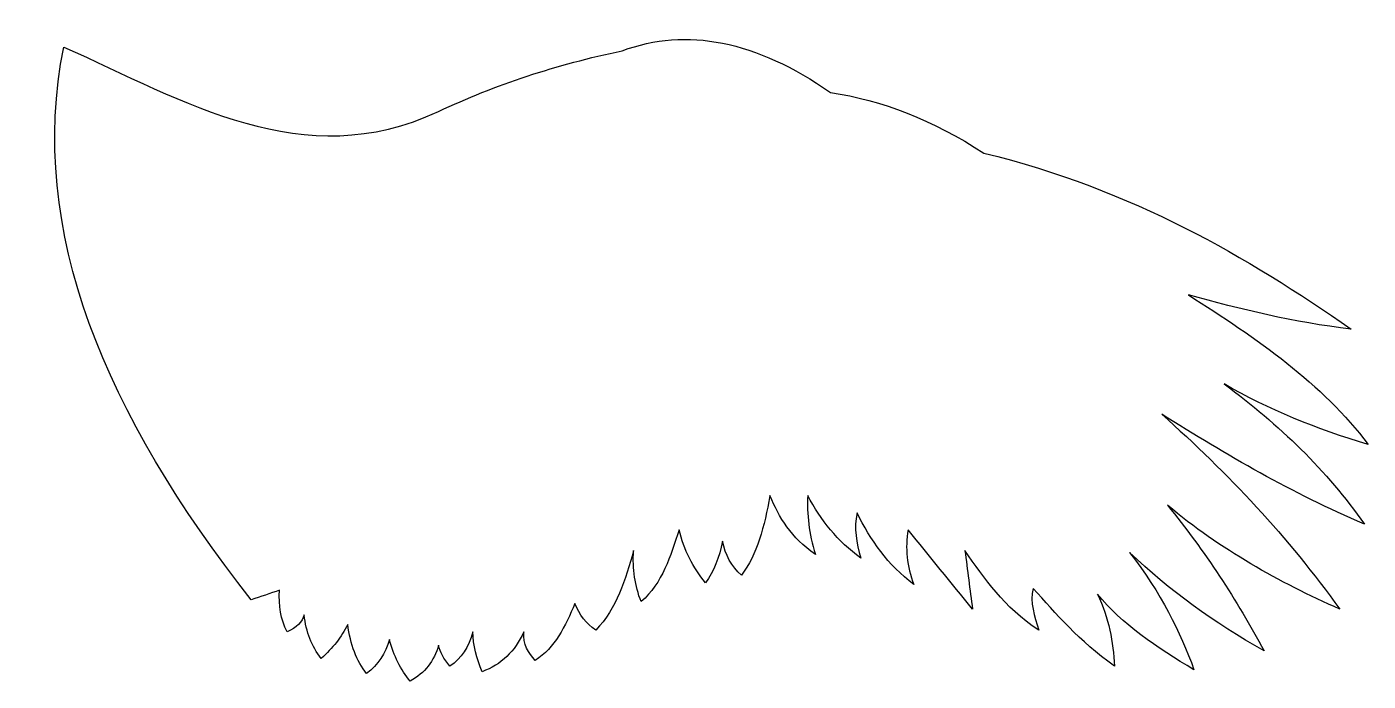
# Model space of a CAD drawing. Header units: centimetres. Extents: x -11.4 to 11, y -5.4 to 5.6.
import ezdxf

# ---------------------------------------------------------------- set-up
doc = ezdxf.new("R2010")
doc.units = ezdxf.units.CM
doc.header["$MEASUREMENT"] = 0
doc.layers.add('Camada 1', color=7, linetype='Continuous')

msp = doc.modelspace()

# ---------------------------------------------------------------- linework, layer by layer
at = {"layer": 'Camada 1'}
msp.add_open_spline([(-10.82027, 5.23417), (-11.43736, 2.15572), (-10.10883, -0.92255), (-7.68946, -4.00114), (-7.68946, -4.00114), (-7.53076, -3.94846), (-7.37315, -3.89544), (-7.21506, -3.84292), (-7.21506, -3.84292), (-7.23604, -4.09584), (-7.19392, -4.32772), (-7.08838, -4.53867), (-7.08838, -4.53867), (-6.93013, -4.46498), (-6.83533, -4.37018), (-6.80377, -4.25422), (-6.80377, -4.25422), (-6.77221, -4.53867), (-6.67693, -4.78098), (-6.51884, -4.98135), (-6.51884, -4.98135), (-6.32921, -4.81286), (-6.18152, -4.62321), (-6.07617, -4.41213), (-6.07617, -4.41213), (-6.03421, -4.74942), (-5.92911, -5.02361), (-5.76031, -5.2344), (-5.76031, -5.2344), (-5.57021, -5.08674), (-5.44368, -4.89692), (-5.38042, -4.66502), (-5.38042, -4.66502), (-5.30657, -4.93937), (-5.19063, -5.17127), (-5.03257, -5.36122), (-5.03257, -5.36122), (-4.79024, -5.22395), (-4.63183, -5.02361), (-4.55817, -4.75998), (-4.55817, -4.75998), (-4.53719, -4.87595), (-4.47377, -4.99191), (-4.36854, -5.10801), (-4.36854, -5.10801), (-4.1786, -4.98133), (-4.05207, -4.7917), (-3.98929, -4.53863), (-3.98929, -4.53863), (-3.97826, -4.75995), (-3.92587, -4.9813), (-3.83057, -5.20281), (-3.83057, -5.20281), (-3.51458, -5.08671), (-3.28235, -4.86536), (-3.13514, -4.53863), (-3.13514, -4.53863), (-3.15115, -4.74971), (-3.05603, -4.88664), (-2.94488, -5.01332), (-2.94488, -5.01332), (-2.61365, -4.80705), (-2.44252, -4.44023), (-2.28101, -4.06423), (-2.28101, -4.06423), (-2.20716, -4.25417), (-2.09138, -4.40168), (-1.93282, -4.50722), (-1.93282, -4.50722), (-1.5823, -4.14815), (-1.43853, -3.66521), (-1.30065, -3.17885), (-1.30065, -3.17885), (-1.32163, -3.48444), (-1.27967, -3.76906), (-1.17428, -4.0325), (-1.17428, -4.0325), (-0.81537, -3.72071), (-0.68544, -3.2718), (-0.5415, -2.83097), (-0.5415, -2.83097), (-0.45726, -3.16797), (-0.30975, -3.46317), (-0.09883, -3.7165), (-0.09883, -3.7165), (0.03812, -3.52656), (0.13295, -3.29481), (0.18594, -3.02062), (0.18594, -3.02062), (0.22806, -3.25253), (0.33376, -3.44215), (0.50193, -3.58982), (0.50193, -3.58982), (0.76045, -3.24755), (0.88711, -2.77284), (0.97665, -2.26145), (0.97665, -2.26145), (1.13037, -2.62144), (1.32791, -2.96651), (1.73566, -3.24197), (1.73566, -3.24197), (1.62639, -2.89256), (1.59218, -2.56847), (1.60882, -2.26145), (1.60882, -2.26145), (1.82504, -2.66872), (2.10981, -3.02435), (2.49451, -3.3052), (2.49451, -3.3052), (2.42596, -3.05202), (2.37309, -2.79895), (2.43154, -2.54619), (2.43154, -2.54619), (2.65538, -3.00209), (2.94528, -3.41852), (3.38034, -3.74803), (3.38034, -3.74803), (3.26406, -3.44212), (3.23299, -3.13639), (3.28535, -2.83096), (3.28535, -2.83096), (3.64426, -3.27363), (4.0024, -3.71649), (4.36083, -4.15901), (4.36083, -4.15901), (4.31839, -3.83243), (4.27627, -3.50557), (4.23399, -3.17883), (4.23399, -3.17883), (4.56459, -3.64854), (4.87873, -4.12342), (5.46721, -4.5072), (5.46721, -4.5072), (5.39604, -4.27513), (5.31552, -4.04304), (5.3727, -3.81113), (5.3727, -3.81113), (5.75944, -4.23314), (6.13311, -4.68656), (6.73311, -5.10796), (6.73311, -5.10796), (6.71163, -4.70738), (6.63752, -4.30667), (6.44818, -3.90612), (6.44818, -3.90612), (6.85339, -4.40708), (7.44391, -4.79708), (8.06084, -5.1712), (8.06084, -5.1712), (7.83155, -4.53594), (7.50998, -3.8876), (6.98536, -3.21021), (6.98536, -3.21021), (7.64473, -3.84812), (8.40342, -4.38594), (9.23114, -4.85473), (9.23114, -4.85473), (8.77524, -4.002), (8.24271, -3.18799), (7.61848, -2.41964), (7.61848, -2.41964), (8.50446, -3.16995), (9.48324, -3.70372), (10.49593, -4.15898), (10.49593, -4.15898), (9.63992, -2.96118), (8.63271, -1.88864), (7.5232, -0.90148), (7.5232, -0.90148), (8.5999, -1.58151), (9.70416, -2.22458), (10.90738, -2.73597), (10.90738, -2.73597), (10.28439, -1.84358), (9.48527, -1.07666), (8.56711, -0.39555), (8.56711, -0.39555), (9.30125, -0.82238), (10.11013, -1.14908), (10.97064, -1.40777), (10.97064, -1.40777), (10.20729, -0.38965), (9.11035, 0.36928), (7.96635, 1.09098), (7.96635, 1.09098), (8.84101, 0.85362), (9.72638, 0.63206), (10.68587, 0.52176), (10.68587, 0.52176), (8.93798, 1.73323), (7.05938, 2.84321), (4.55061, 3.46319), (4.55061, 3.46319), (3.69652, 4.01127), (2.84268, 4.34864), (1.98887, 4.47511), (1.98887, 4.47511), (0.74475, 5.33966), (-0.41497, 5.57149), (-1.49013, 5.17091), (-1.49013, 5.17091), (-2.58691, 4.94414), (-3.61294, 4.60288), (-4.55816, 4.15877), (-4.55816, 4.15877), (-6.81776, 3.09692), (-8.80674, 4.33395), (-10.82027, 5.23417), (-10.82027, 5.23417), (-10.82027, 5.23417), (-10.82027, 5.23417), (-10.82027, 5.23417)], degree=3, knots=[0, 0, 0, 0, 0.01851852, 0.01851852, 0.01851852, 0.01851852, 0.03703704, 0.03703704, 0.03703704, 0.03703704, 0.05555556, 0.05555556, 0.05555556, 0.05555556, 0.07407407, 0.07407407, 0.07407407, 0.07407407, 0.09259259, 0.09259259, 0.09259259, 0.09259259, 0.11111111, 0.11111111, 0.11111111, 0.11111111, 0.12962963, 0.12962963, 0.12962963, 0.12962963, 0.14814815, 0.14814815, 0.14814815, 0.14814815, 0.16666667, 0.16666667, 0.16666667, 0.16666667, 0.18518519, 0.18518519, 0.18518519, 0.18518519, 0.2037037, 0.2037037, 0.2037037, 0.2037037, 0.22222222, 0.22222222, 0.22222222, 0.22222222, 0.24074074, 0.24074074, 0.24074074, 0.24074074, 0.25925926, 0.25925926, 0.25925926, 0.25925926, 0.27777778, 0.27777778, 0.27777778, 0.27777778, 0.2962963, 0.2962963, 0.2962963, 0.2962963, 0.31481481, 0.31481481, 0.31481481, 0.31481481, 0.33333333, 0.33333333, 0.33333333, 0.33333333, 0.35185185, 0.35185185, 0.35185185, 0.35185185, 0.37037037, 0.37037037, 0.37037037, 0.37037037, 0.38888889, 0.38888889, 0.38888889, 0.38888889, 0.40740741, 0.40740741, 0.40740741, 0.40740741, 0.42592593, 0.42592593, 0.42592593, 0.42592593, 0.44444444, 0.44444444, 0.44444444, 0.44444444, 0.46296296, 0.46296296, 0.46296296, 0.46296296, 0.48148148, 0.48148148, 0.48148148, 0.48148148, 0.5, 0.5, 0.5, 0.5, 0.51851852, 0.51851852, 0.51851852, 0.51851852, 0.53703704, 0.53703704, 0.53703704, 0.53703704, 0.55555556, 0.55555556, 0.55555556, 0.55555556, 0.57407407, 0.57407407, 0.57407407, 0.57407407, 0.59259259, 0.59259259, 0.59259259, 0.59259259, 0.61111111, 0.61111111, 0.61111111, 0.61111111, 0.62962963, 0.62962963, 0.62962963, 0.62962963, 0.64814815, 0.64814815, 0.64814815, 0.64814815, 0.66666667, 0.66666667, 0.66666667, 0.66666667, 0.68518519, 0.68518519, 0.68518519, 0.68518519, 0.7037037, 0.7037037, 0.7037037, 0.7037037, 0.72222222, 0.72222222, 0.72222222, 0.72222222, 0.74074074, 0.74074074, 0.74074074, 0.74074074, 0.75925926, 0.75925926, 0.75925926, 0.75925926, 0.77777778, 0.77777778, 0.77777778, 0.77777778, 0.7962963, 0.7962963, 0.7962963, 0.7962963, 0.81481481, 0.81481481, 0.81481481, 0.81481481, 0.83333333, 0.83333333, 0.83333333, 0.83333333, 0.85185185, 0.85185185, 0.85185185, 0.85185185, 0.87037037, 0.87037037, 0.87037037, 0.87037037, 0.88888889, 0.88888889, 0.88888889, 0.88888889, 0.90740741, 0.90740741, 0.90740741, 0.90740741, 0.92592593, 0.92592593, 0.92592593, 0.92592593, 0.94444444, 0.94444444, 0.94444444, 0.94444444, 0.96296296, 0.96296296, 0.96296296, 0.96296296, 1, 1, 1, 1], dxfattribs=at)

doc.saveas('drawing.dxf')
